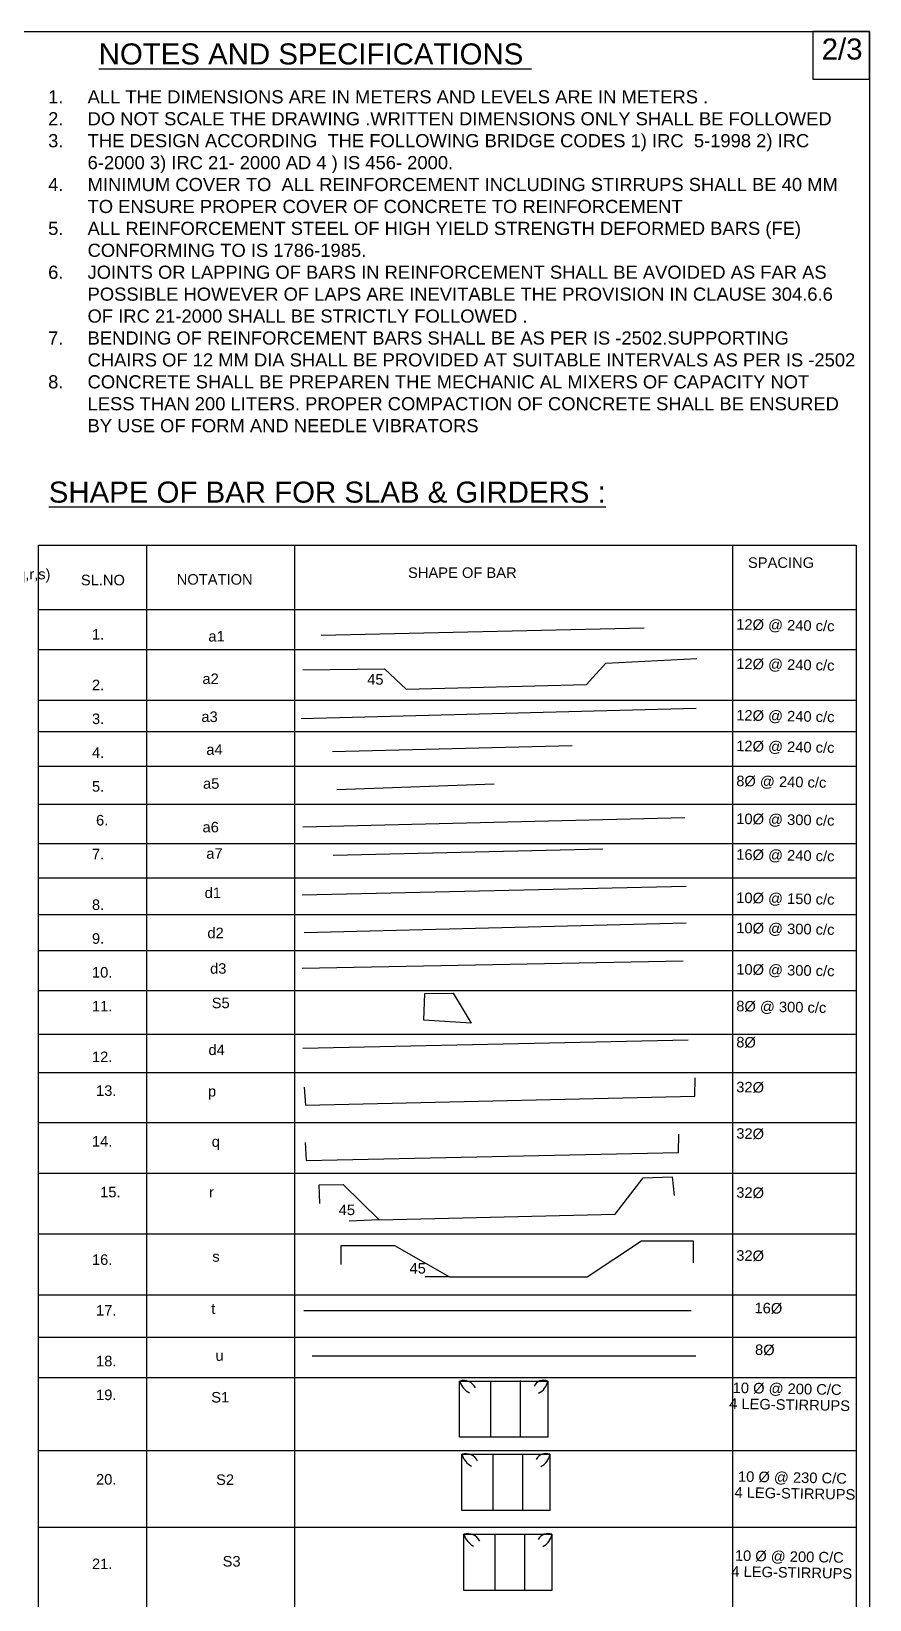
# Model space of a CAD drawing. Header units: millimetres. Extents: x 5124 to 2374999, y 2311 to 44367246.
# Drawn here: x 2367031 to 2374999, y 44352340 to 44367246 of the extents above; entities that cross this region are included whole.
import ezdxf

# ---------------------------------------------------------------- set-up
doc = ezdxf.new("R2010")
doc.units = ezdxf.units.MM
doc.header["$MEASUREMENT"] = 0
doc.layers.add('DRAWING', color=2, linetype='Continuous')
doc.layers.add('TEXT', color=7, linetype='Continuous')
doc.styles.get("Standard").update_dxf_attribs({"font": 'arial.ttf', "height": 100})

msp = doc.modelspace()

# ---------------------------------------------------------------- linework, layer by layer
at = {"layer": 'DRAWING', "color": 0}
msp.add_lwpolyline([(2334228.8, 44367245.8), (2374998.8, 44367245.8), (2374998.8, 44343121.6), (2334228.8, 44343121.6)], close=True, dxfattribs=at)
at = {"layer": 'TEXT'}
msp.add_lwpolyline([(2334228.8, 44367245.8), (2374998.8, 44367245.8), (2374998.8, 44341425.6), (2334228.8, 44341425.6)], close=True, dxfattribs=at)
at = {"layer": 'TEXT', "color": 0}
for points in [[(2374998.8, 44367245.8), (2374458.2, 44367245.8), (2374458.2, 44366790.9), (2374998.8, 44366790.9)], [(2367098, 44362362.8), (2374871.5, 44362362.8), (2374871.5, 44348246.8), (2367098, 44348246.8)], [(2371938.7, 44353884.3), (2371102.1, 44353884.3), (2371102.1, 44354417.4), (2371938.7, 44354417.4)], [(2371959.6, 44353188), (2371123.1, 44353188), (2371123.1, 44353721.1), (2371959.6, 44353721.1)], [(2371979.2, 44352427.7), (2371142.7, 44352427.7), (2371142.7, 44352960.7), (2371979.2, 44352960.7)]]:
    msp.add_lwpolyline(points, close=True, dxfattribs=at)
for points in [[(2368126.1, 44362362.8), (2368126.1, 44348246.8)], [(2369533.1, 44362362.8), (2369533.1, 44348246.8)], [(2373696.5, 44362362.8), (2373696.5, 44348246.8)], [(2367098, 44361752), (2374871.5, 44361752)], [(2369786.7, 44361507.3), (2372855.7, 44361575.3)], [(2367098, 44361370.6), (2374871.5, 44361370.6)], [(2369611.3, 44361177.5), (2370389, 44361188.1), (2370593.2, 44360994.9), (2372306.5, 44361037.8), (2372492.9, 44361241.8), (2373357.7, 44361285)], [(2367098, 44360888.7), (2374871.5, 44360888.7)], [(2373350.6, 44360808.8), (2369596.6, 44360711.7)], [(2367098, 44360592.4), (2374871.5, 44360592.4)], [(2369894.1, 44360400.2), (2372170, 44360457.5)], [(2367098, 44360262.3), (2374871.5, 44360262.3)], [(2369933.3, 44360040.7), (2371431.5, 44360094.5)], [(2367098, 44359900.8), (2374871.5, 44359900.8)], [(2369610.7, 44359685), (2373242.4, 44359774.8)], [(2367098, 44359526.6), (2374871.5, 44359526.6)], [(2372464.4, 44359474.1), (2369898.3, 44359413.3)], [(2367098, 44359201.7), (2374871.5, 44359201.7)], [(2369604.2, 44359039.2), (2373256.5, 44359121.5)], [(2367098, 44358850.6), (2374871.5, 44358850.6)], [(2373256.5, 44358770.6), (2369625.6, 44358677.6)], [(2367098, 44358510.1), (2374871.5, 44358510.1)], [(2369603.9, 44358343.2), (2373227.5, 44358411.2)], [(2367098, 44358129.7), (2374871.5, 44358129.7)], [(2370762.8, 44357848.8), (2370769.9, 44358101.8), (2371039.1, 44358105.3), (2371210.9, 44357818.7), (2370762.8, 44357848.8)], [(2367098, 44357715.8), (2374871.5, 44357715.8)], [(2369611.8, 44357582.5), (2373273.5, 44357659.3)], [(2367098, 44357349), (2374871.5, 44357349)], [(2369625.4, 44357211.7), (2369636.6, 44357039.1), (2373336, 44357126.2), (2373340.4, 44357300.5)], [(2367098, 44356875.6), (2374871.5, 44356875.6)], [(2369632.7, 44356685.9), (2369643.9, 44356513.2), (2373180.8, 44356588.8), (2373185.3, 44356763)], [(2367098, 44356393.6), (2374871.5, 44356393.6)], [(2369771.8, 44356106.4), (2369767.9, 44356282.5), (2369993.7, 44356286.5), (2370336.2, 44355948.1), (2372579.2, 44356003.3), (2372847.1, 44356348.1), (2373122.4, 44356358), (2373142.3, 44356179.9)], [(2370336.2, 44355948.1), (2370052.3, 44355936.3)], [(2367098, 44355817.2), (2374871.5, 44355817.2)], [(2369976.2, 44355524.4), (2369976.2, 44355704.4), (2370483.6, 44355704.4), (2371004.9, 44355407.3), (2372314.1, 44355407.3), (2372830.6, 44355749.9), (2373322.4, 44355749.9), (2373322.4, 44355540.2)], [(2371004.9, 44355407.3), (2370774.6, 44355407.3)], [(2367098, 44355237.7), (2374871.5, 44355237.7)], [(2369620.7, 44355086.8), (2373302.5, 44355086.8)], [(2367098, 44354834.4), (2374871.5, 44354834.4)], [(2373347.7, 44354655.3), (2369700.9, 44354655.3)], [(2367098, 44354451.8), (2374871.5, 44354451.8)], [(2371399.9, 44353879.4), (2371399.9, 44354415)], [(2371680.4, 44353881.9), (2371680.4, 44354422.4)], [(2367098, 44353757.4), (2374871.5, 44353757.4)], [(2371420.8, 44353183.1), (2371420.8, 44353718.7)], [(2371701.3, 44353185.6), (2371701.3, 44353726.1)], [(2367098, 44353029.1), (2374871.5, 44353029.1)], [(2371440.4, 44352422.7), (2371440.4, 44352958.3)], [(2371720.9, 44352425.3), (2371720.9, 44352965.8)]]:
    msp.add_lwpolyline(points, dxfattribs=at)
for centre, radius, start, end in [((2371139.6, 44354298), 125.2, 25.87947, 107.40298), ((2371270.1, 44354460.9), 172.5, 196.50111, 243.96104), ((2371900.3, 44354322.2), 102.7, 68.05189, 152.72096), ((2371786.4, 44354441.2), 154.1, 295.14381, 351.11118), ((2371160.5, 44353601.6), 125.2, 25.87947, 107.40298), ((2371291.1, 44353764.5), 172.5, 196.50111, 243.96104), ((2371921.2, 44353625.8), 102.7, 68.05189, 152.72096), ((2371807.3, 44353744.9), 154.1, 295.14381, 351.11118), ((2371180.1, 44352841.3), 125.2, 25.87947, 107.40298), ((2371310.7, 44353004.2), 172.5, 196.50111, 243.96104), ((2371940.8, 44352865.5), 102.7, 68.05189, 152.72096), ((2371826.9, 44352984.6), 154.1, 295.14381, 351.11118)]:
    msp.add_arc(centre, radius, start, end, dxfattribs=at)

# ---------------------------------------------------------------- texts
for s, height, p in [('%%UNOTES AND SPECIFICATIONS ', 200, (2367671.2, 44366931.2)), ('2/3', 200, (2374543, 44366977.8)), ('%%USHAPE OF BAR FOR SLAB & GIRDERS :', 200, (2367196.7, 44362766.4)), ('SPACING ', 100, (2373842.5, 44362146.2)), ('32Ø-12 NOS. (p,q,r,s)', 100, (2365846.6, 44362037.2)), ('SL.NO ', 100, (2367501.5, 44361980.6)), ('NOTATION ', 100, (2368412.8, 44361987)), ('SHAPE OF BAR ', 100, (2370611.4, 44362050.7)), ('1.', 100, (2367607.2, 44361465)), ('a1', 100, (2368713.6, 44361446.7)), ('a2', 100, (2368657.3, 44361042.3)), ('2.', 100, (2367607.2, 44360983.1)), ('45', 100, (2370223.2, 44361036.2)), ('3.', 100, (2367607.2, 44360661.8)), ('a3', 100, (2368647.4, 44360681.7)), ('4.', 100, (2367607.2, 44360340.5)), ('a4', 100, (2368693.7, 44360369.5)), ('5.', 100, (2367607.2, 44360019.2)), ('a5', 100, (2368662.8, 44360047)), (' 6.', 100, (2367607.2, 44359698)), ('a6', 100, (2368657.9, 44359632.5)), ('7.', 100, (2367607.2, 44359376.7)), ('a7', 100, (2368693.7, 44359381.7)), ('d1', 100, (2368678.3, 44359008.1)), ('8.', 100, (2367607.2, 44358894.8)), ('9.', 100, (2367607.2, 44358573.5)), ('d2', 100, (2368704.4, 44358626.4)), ('10. ', 100, (2367607.2, 44358252.2)), ('d3', 100, (2368730, 44358288.7)), ('11. ', 100, (2367607.2, 44357930.9)), ('S5', 100, (2368745.4, 44357961.1)), ('d4', 100, (2368714.6, 44357515.8)), ('12.', 100, (2367607.2, 44357449)), (' 13.', 100, (2367607.2, 44357127.7)), ('p', 100, (2368709.6, 44357121.7)), ('14.', 100, (2367607.2, 44356645.8)), ('q', 100, (2368745.7, 44356643.4)), ('  15.', 100, (2367607.2, 44356163.9)), ('r', 100, (2368720.1, 44356162.4)), ('4', 100, (2369952.4, 44355994.5)), ('45', 100, (2369952.4, 44355994.5)), ('16. ', 100, (2367607.2, 44355521.3)), ('s', 100, (2368750.9, 44355551.4)), ('45', 100, (2370625.5, 44355439)), (' 17. ', 100, (2367607.2, 44355039.4)), ('t', 100, (2368740.7, 44355055)), (' 18.', 100, (2367607.2, 44354557.4)), ('u', 100, (2368781.8, 44354609.8)), (' 19.', 100, (2367607.2, 44354236.2)), ('S1', 100, (2368741, 44354213.5)), (' 20.', 100, (2367607.2, 44353433)), ('S2', 100, (2368787, 44353430.4)), ('21.', 100, (2367607.2, 44352629.7)), ('S3', 100, (2368849.2, 44352654.2))]:
    msp.add_text(s, height=height, dxfattribs=at).set_placement(p)
for s, p in [('12Ø @ 240 c/c', (2373730.1, 44361560.8)), ('12Ø @ 240 c/c', (2373730.1, 44361186.7)), ('12Ø @ 240 c/c', (2373730.1, 44360696.8)), ('12Ø @ 240 c/c', (2373730.1, 44360405)), ('8Ø @ 240 c/c', (2373730.1, 44360072.2)), ('10Ø @ 300 c/c', (2373730.1, 44359712.9)), ('16Ø @ 240 c/c', (2373730.1, 44359373.7)), ('10Ø @ 150 c/c', (2373730.1, 44358962.2)), ('10Ø @ 300 c/c', (2373730.1, 44358675.4)), ('10Ø @ 300 c/c', (2373730.1, 44358282.1)), ('8Ø @ 300 c/c', (2373730.1, 44357932)), ('8Ø ', (2373730.1, 44357589.1)), ('32Ø ', (2373730.1, 44357162.7)), ('32Ø ', (2373730.1, 44356721.3)), ('32Ø ', (2373730.1, 44356160.4)), ('32Ø ', (2373730.1, 44355561.8)), ('16Ø ', (2373903.6, 44355063)), ('8Ø ', (2373908.6, 44354665.7)), ('10 Ø @ 200 C/C ', (2373696.5, 44354304.1)), ('4 LEG-STIRRUPS  ', (2373662.9, 44354153.6)), ('10 Ø @ 230 C/C ', (2373746.9, 44353460.8)), ('4 LEG-STIRRUPS  ', (2373713.3, 44353310.3)), ('10 Ø @ 200 C/C ', (2373717.1, 44352709.4)), ('4 LEG-STIRRUPS  ', (2373683.5, 44352558.9))]:
    msp.add_text(s, height=100, rotation=358.92331, dxfattribs=at).set_placement(p)
at = {"layer": 'TEXT', "color": 0, "insert": (2367065.6, 44366686), "char_height": 125, "attachment_point": 1}
msp.add_mtext_dynamic_manual_height_columns('\\pi-375,l500,t500;1.^IALL THE DIMENSIONS ARE IN METERS AND LEVELS ARE IN METERS .\\P2.^IDO NOT SCALE THE DRAWING .WRITTEN DIMENSIONS ONLY SHALL BE FOLLOWED \\P3.^ITHE DESIGN ACCORDING  THE FOLLOWING BRIDGE CODES 1) IRC  5-1998 2) IRC  6-2000 3) IRC 21- 2000 AD 4 ) IS 456- 2000.\\P4.^IMINIMUM COVER TO  ALL REINFORCEMENT INCLUDING STIRRUPS SHALL BE 40 MM TO ENSURE PROPER COVER OF CONCRETE TO REINFORCEMENT \\P5.^IALL REINFORCEMENT STEEL OF HIGH YIELD STRENGTH DEFORMED BARS (FE) CONFORMING TO IS 1786-1985.\\P6.^IJOINTS OR LAPPING OF BARS IN REINFORCEMENT SHALL BE AVOIDED AS FAR AS POSSIBLE HOWEVER OF LAPS ARE INEVITABLE THE PROVISION IN CLAUSE 304.6.6 OF IRC 21-2000 SHALL BE STRICTLY FOLLOWED .\\P7.^IBENDING OF REINFORCEMENT BARS SHALL BE AS PER IS -2502.SUPPORTING CHAIRS OF 12 MM DIA SHALL BE PROVIDED AT SUITABLE INTERVALS AS PER IS -2502\\P8.^ICONCRETE SHALL BE PREPAREN THE MECHANIC AL MIXERS OF CAPACITY NOT  LESS THAN 200 LITERS. PROPER COMPACTION OF CONCRETE SHALL BE ENSURED BY USE OF FORM AND NEEDLE VIBRATORS ', width=7815.222, gutter_width=500, heights=[0], dxfattribs=at)

doc.saveas('drawing.dxf')
